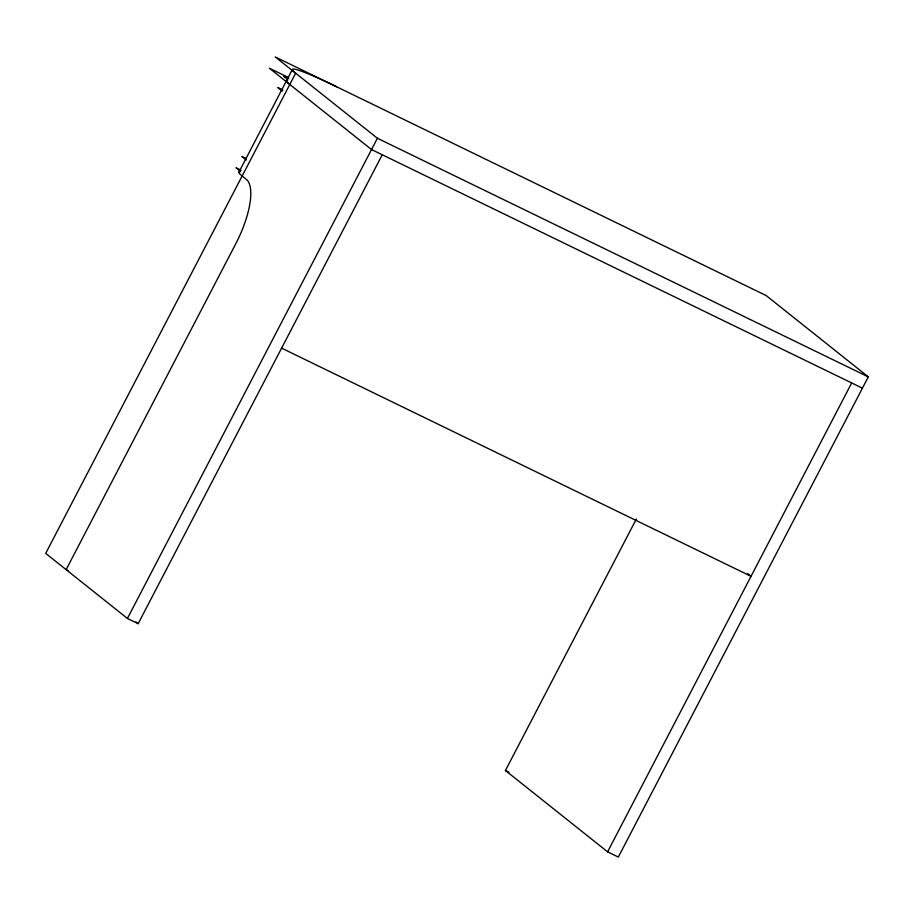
<?xml version="1.0" encoding="UTF-8"?>
<svg xmlns="http://www.w3.org/2000/svg" width="914" height="914" viewBox="0 0 914 914"><rect width="100%" height="100%" fill="white"/><g stroke="black" fill="none" stroke-linecap="round" stroke-linejoin="round"><path stroke-width="1.37" d="M238.874 172.22L291.737 70.664M382.269 154.763L138.163 623.679L127.434 618.458L377.402 138.265L275.24 56.931L766.138 295.542L868.3 376.888L618.332 857.069L607.593 851.848L505.431 770.513L636.361 518.992M607.593 851.848L851.688 382.943M288.596 77.553L269.367 68.207L371.53 149.553L862.428 388.164M288.79 78.764L283.683 76.273L286.996 78.912M282.917 90.04L277.81 87.561L282.232 91.08M377.402 138.265L868.3 376.888M245.752 158.396L241.902 156.523L246.323 160.041M241.159 170.301L236.029 167.799L240.451 171.318M281.603 348.131L751.034 576.311L747.458 573.455M505.431 770.513L509.007 772.25M68.516 570.816L66.128 569.651L235.743 243.832A58.29 20.451 -64.1 0 0 246.243 179.258L242.153 176.002A72.857 5.335 27.5 0 1 239.994 171.855M135.935 621.897L138.163 623.679M127.434 618.458L45.7 553.381L295.668 73.2A72.857 5.335 27.5 0 1 336.603 86.761M289.795 84.476A72.857 5.335 27.5 0 1 287.636 80.329"/></g></svg>
